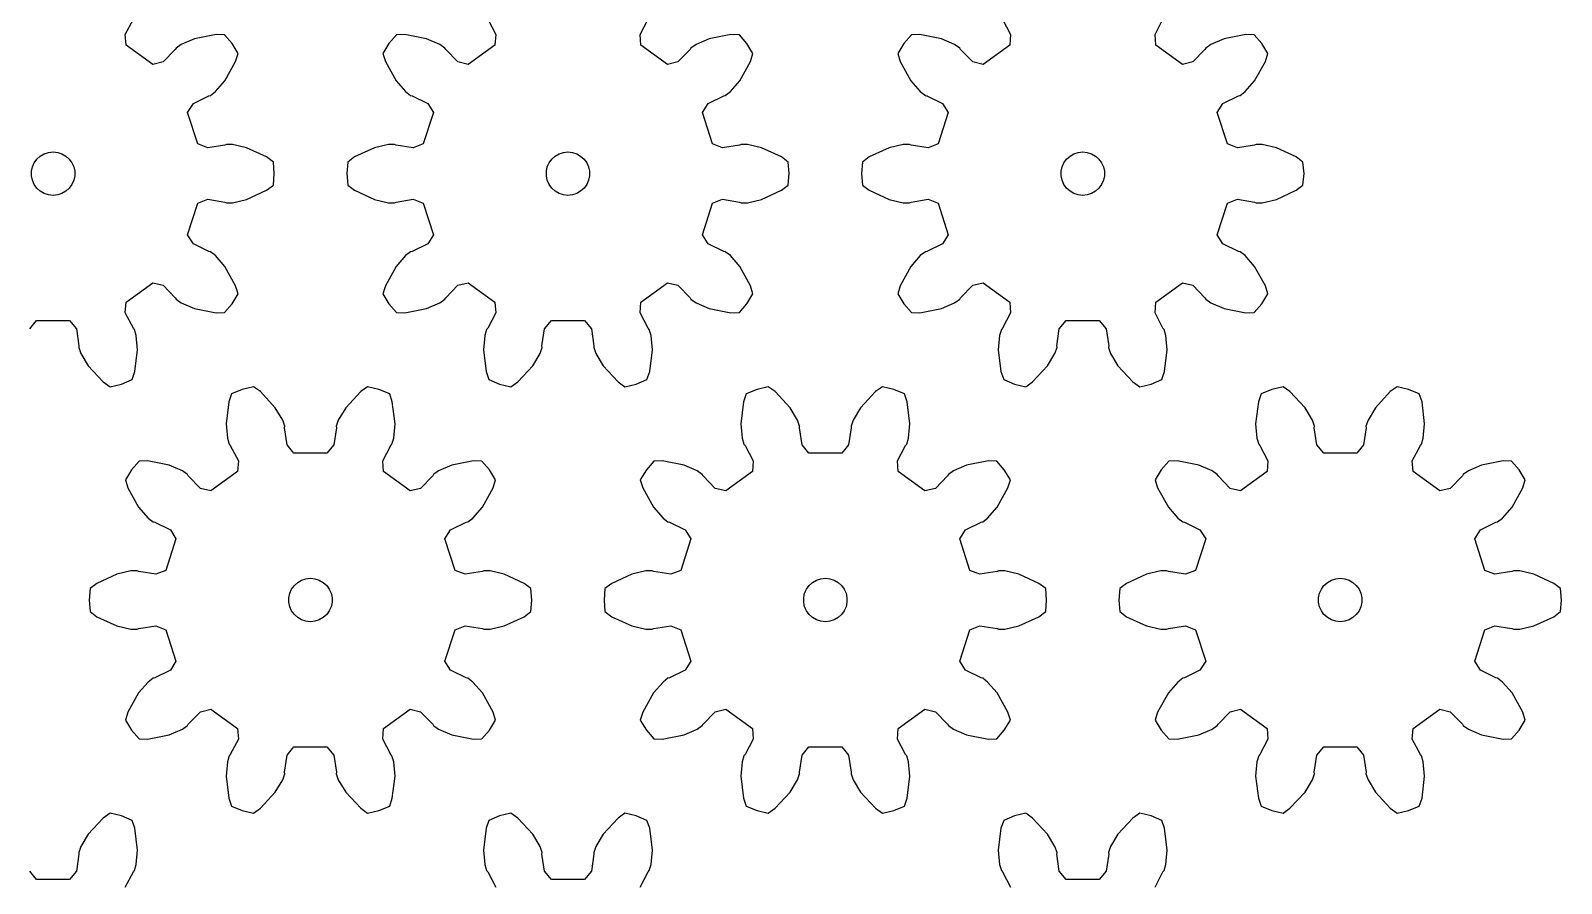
# Model space of a CAD drawing. Extents: x 0 to 208, y 0 to 235.
# Drawn here: x 102.6 to 208.3, y 54 to 112.9 of the extents above; entities that cross this region are included whole.
import ezdxf

# ---------------------------------------------------------------- set-up
doc = ezdxf.new("R2010")
doc.units = 0

msp = doc.modelspace()

# ---------------------------------------------------------------- linework, layer by layer
for p, q in [((109.16, 112.64), (109.72, 113.7)), ((134.19, 113.7), (134.74, 112.64)), ((144.72, 112.64), (145.27, 113.7)), ((169.75, 113.7), (170.3, 112.64)), ((180.28, 112.64), (180.83, 113.7)), ((109.21, 111.9), (109.16, 112.64)), ((113.94, 112.34), (113.02, 111.95)), ((115.43, 112.63), (113.94, 112.34)), ((116.01, 112.62), (115.43, 112.63)), ((116.53, 112.01), (116.01, 112.62)), ((127.89, 112.62), (127.37, 112.01)), ((128.47, 112.63), (127.89, 112.62)), ((129.97, 112.34), (128.47, 112.63)), ((130.88, 111.95), (129.97, 112.34)), ((134.74, 112.64), (134.69, 111.9)), ((144.77, 111.9), (144.72, 112.64)), ((149.49, 112.34), (148.58, 111.95)), ((150.99, 112.63), (149.49, 112.34)), ((151.57, 112.62), (150.99, 112.63)), ((152.09, 112.01), (151.57, 112.62)), ((163.45, 112.62), (162.93, 112.01)), ((164.03, 112.63), (163.45, 112.62)), ((165.53, 112.34), (164.03, 112.63)), ((166.44, 111.95), (165.53, 112.34)), ((170.3, 112.64), (170.25, 111.9)), ((180.33, 111.9), (180.28, 112.64)), ((185.05, 112.34), (184.14, 111.95)), ((186.55, 112.63), (185.05, 112.34)), ((187.13, 112.62), (186.55, 112.63)), ((187.65, 112.01), (187.13, 112.62)), ((111.05, 110.56), (109.21, 111.9)), ((112.61, 111.6), (111.77, 110.74)), ((112.67, 111.7), (112.61, 111.6)), ((113.02, 111.95), (112.67, 111.7)), ((116.95, 111.33), (116.53, 112.01)), ((116.78, 110.77), (116.95, 111.33)), ((127.37, 112.01), (126.95, 111.33)), ((126.95, 111.33), (127.12, 110.77)), ((131.23, 111.7), (130.88, 111.95)), ((131.29, 111.6), (131.23, 111.7)), ((132.13, 110.74), (131.29, 111.6)), ((134.69, 111.9), (132.85, 110.56)), ((146.61, 110.56), (144.77, 111.9)), ((148.17, 111.6), (147.33, 110.74)), ((148.23, 111.7), (148.17, 111.6)), ((148.58, 111.95), (148.23, 111.7)), ((152.51, 111.33), (152.09, 112.01)), ((152.34, 110.77), (152.51, 111.33)), ((162.93, 112.01), (162.51, 111.33)), ((162.51, 111.33), (162.68, 110.77)), ((166.79, 111.7), (166.44, 111.95)), ((166.85, 111.6), (166.79, 111.7)), ((167.69, 110.74), (166.85, 111.6)), ((170.25, 111.9), (168.41, 110.56)), ((182.17, 110.56), (180.33, 111.9)), ((183.73, 111.6), (182.89, 110.74)), ((183.79, 111.7), (183.73, 111.6)), ((184.14, 111.95), (183.79, 111.7)), ((188.07, 111.33), (187.65, 112.01)), ((187.9, 110.77), (188.07, 111.33)), ((111.77, 110.74), (111.05, 110.56)), ((116.04, 109.44), (116.78, 110.77)), ((127.12, 110.77), (127.86, 109.44)), ((132.85, 110.56), (132.13, 110.74)), ((147.33, 110.74), (146.61, 110.56)), ((151.6, 109.44), (152.34, 110.77)), ((162.68, 110.77), (163.42, 109.44)), ((168.41, 110.56), (167.69, 110.74)), ((182.89, 110.74), (182.17, 110.56)), ((187.16, 109.44), (187.9, 110.77)), ((115.39, 108.69), (116.04, 109.44)), ((127.86, 109.44), (128.52, 108.69)), ((150.95, 108.69), (151.6, 109.44)), ((163.42, 109.44), (164.07, 108.69)), ((186.5, 108.69), (187.16, 109.44)), ((113.46, 107.24), (113.86, 107.87)), ((113.86, 107.87), (114.93, 108.41)), ((114.93, 108.41), (115.04, 108.43)), ((115.04, 108.43), (115.39, 108.69)), ((128.52, 108.69), (128.86, 108.43)), ((128.86, 108.43), (128.97, 108.41)), ((128.97, 108.41), (130.05, 107.87)), ((130.05, 107.87), (130.44, 107.24)), ((149.02, 107.24), (149.41, 107.87)), ((149.41, 107.87), (150.49, 108.41)), ((150.49, 108.41), (150.6, 108.43)), ((150.6, 108.43), (150.95, 108.69)), ((164.07, 108.69), (164.42, 108.43)), ((164.42, 108.43), (164.53, 108.41)), ((164.53, 108.41), (165.61, 107.87)), ((165.61, 107.87), (166, 107.24)), ((184.58, 107.24), (184.97, 107.87)), ((184.97, 107.87), (186.05, 108.41)), ((186.05, 108.41), (186.16, 108.43)), ((186.16, 108.43), (186.5, 108.69)), ((114.16, 105.08), (113.46, 107.24)), ((130.44, 107.24), (129.74, 105.08)), ((149.72, 105.08), (149.02, 107.24)), ((166, 107.24), (165.3, 105.08)), ((185.28, 105.08), (184.58, 107.24)), ((114.85, 104.8), (114.16, 105.08)), ((116.04, 105), (114.85, 104.8)), ((116.14, 105.05), (116.04, 105)), ((116.57, 105.04), (116.14, 105.05)), ((117.54, 104.82), (116.57, 105.04)), ((118.92, 104.18), (117.54, 104.82)), ((126.36, 104.82), (124.98, 104.18)), ((127.33, 105.04), (126.36, 104.82)), ((127.76, 105.05), (127.33, 105.04)), ((127.87, 105), (127.76, 105.05)), ((129.05, 104.8), (127.87, 105)), ((129.74, 105.08), (129.05, 104.8)), ((150.41, 104.8), (149.72, 105.08)), ((151.59, 105), (150.41, 104.8)), ((151.7, 105.05), (151.59, 105)), ((152.13, 105.04), (151.7, 105.05)), ((153.1, 104.82), (152.13, 105.04)), ((154.48, 104.18), (153.1, 104.82)), ((161.92, 104.82), (160.54, 104.18)), ((162.89, 105.04), (161.92, 104.82)), ((163.32, 105.05), (162.89, 105.04)), ((163.43, 105), (163.32, 105.05)), ((164.61, 104.8), (163.43, 105)), ((165.3, 105.08), (164.61, 104.8)), ((185.97, 104.8), (185.28, 105.08)), ((187.15, 105), (185.97, 104.8)), ((187.26, 105.05), (187.15, 105)), ((187.69, 105.04), (187.26, 105.05)), ((188.66, 104.82), (187.69, 105.04)), ((190.04, 104.18), (188.66, 104.82)), ((102.75, 103.49), (102.87, 103.78)), ((102.87, 103.78), (103.06, 104.03)), ((103.06, 104.03), (103.29, 104.24)), ((103.29, 104.24), (103.56, 104.4)), ((103.56, 104.4), (103.86, 104.5)), ((103.86, 104.5), (104.17, 104.53)), ((104.17, 104.53), (104.49, 104.5)), ((104.49, 104.5), (104.78, 104.4)), ((104.78, 104.4), (105.05, 104.24)), ((105.05, 104.24), (105.29, 104.03)), ((105.29, 104.03), (105.47, 103.78)), ((105.47, 103.78), (105.6, 103.49)), ((119.39, 103.83), (118.92, 104.18)), ((119.45, 103.03), (119.39, 103.83)), ((124.52, 103.83), (124.45, 103.03)), ((124.98, 104.18), (124.52, 103.83)), ((138.3, 103.49), (138.43, 103.78)), ((138.43, 103.78), (138.62, 104.03)), ((138.62, 104.03), (138.85, 104.24)), ((138.85, 104.24), (139.12, 104.4)), ((139.12, 104.4), (139.42, 104.5)), ((139.42, 104.5), (139.73, 104.53)), ((139.73, 104.53), (140.04, 104.5)), ((140.04, 104.5), (140.34, 104.4)), ((140.34, 104.4), (140.61, 104.24)), ((140.61, 104.24), (140.85, 104.03)), ((140.85, 104.03), (141.03, 103.78)), ((141.03, 103.78), (141.16, 103.49)), ((154.95, 103.83), (154.48, 104.18)), ((155.01, 103.03), (154.95, 103.83)), ((160.07, 103.83), (160.01, 103.03)), ((160.54, 104.18), (160.07, 103.83)), ((173.86, 103.49), (173.99, 103.78)), ((173.99, 103.78), (174.17, 104.03)), ((174.17, 104.03), (174.41, 104.24)), ((174.41, 104.24), (174.68, 104.4)), ((174.68, 104.4), (174.98, 104.5)), ((174.98, 104.5), (175.29, 104.53)), ((175.29, 104.53), (175.6, 104.5)), ((175.6, 104.5), (175.9, 104.4)), ((175.9, 104.4), (176.17, 104.24)), ((176.17, 104.24), (176.4, 104.03)), ((176.4, 104.03), (176.59, 103.78)), ((176.59, 103.78), (176.72, 103.49)), ((190.5, 103.83), (190.04, 104.18)), ((190.57, 103.03), (190.5, 103.83)), ((102.68, 103.19), (102.75, 103.49)), ((102.68, 102.87), (102.68, 103.19)), ((102.75, 102.57), (102.68, 102.87)), ((102.87, 102.28), (102.75, 102.57)), ((105.6, 102.57), (105.47, 102.28)), ((105.6, 103.49), (105.67, 103.19)), ((105.67, 102.87), (105.6, 102.57)), ((105.67, 103.19), (105.67, 102.87)), ((119.39, 102.23), (119.45, 103.03)), ((124.45, 103.03), (124.52, 102.23)), ((138.24, 103.19), (138.3, 103.49)), ((138.24, 102.87), (138.24, 103.19)), ((138.3, 102.57), (138.24, 102.87)), ((138.43, 102.28), (138.3, 102.57)), ((141.16, 102.57), (141.03, 102.28)), ((141.16, 103.49), (141.22, 103.19)), ((141.22, 102.87), (141.16, 102.57)), ((141.22, 103.19), (141.22, 102.87)), ((154.95, 102.23), (155.01, 103.03)), ((160.01, 103.03), (160.07, 102.23)), ((173.8, 103.19), (173.86, 103.49)), ((173.8, 102.87), (173.8, 103.19)), ((173.86, 102.57), (173.8, 102.87)), ((173.99, 102.28), (173.86, 102.57)), ((176.72, 102.57), (176.59, 102.28)), ((176.72, 103.49), (176.78, 103.19)), ((176.78, 102.87), (176.72, 102.57)), ((176.78, 103.19), (176.78, 102.87)), ((190.5, 102.23), (190.57, 103.03)), ((103.06, 102.03), (102.87, 102.28)), ((103.29, 101.82), (103.06, 102.03)), ((103.56, 101.66), (103.29, 101.82)), ((103.86, 101.56), (103.56, 101.66)), ((104.17, 101.53), (103.86, 101.56)), ((104.49, 101.56), (104.17, 101.53)), ((104.78, 101.66), (104.49, 101.56)), ((105.05, 101.82), (104.78, 101.66)), ((105.29, 102.03), (105.05, 101.82)), ((105.47, 102.28), (105.29, 102.03)), ((117.54, 101.24), (118.92, 101.88)), ((118.92, 101.88), (119.39, 102.23)), ((124.52, 102.23), (124.98, 101.88)), ((124.98, 101.88), (126.36, 101.24)), ((138.62, 102.03), (138.43, 102.28)), ((138.85, 101.82), (138.62, 102.03)), ((139.12, 101.66), (138.85, 101.82)), ((139.42, 101.56), (139.12, 101.66)), ((139.73, 101.53), (139.42, 101.56)), ((140.04, 101.56), (139.73, 101.53)), ((140.34, 101.66), (140.04, 101.56)), ((140.61, 101.82), (140.34, 101.66)), ((140.85, 102.03), (140.61, 101.82)), ((141.03, 102.28), (140.85, 102.03)), ((153.1, 101.24), (154.48, 101.88)), ((154.48, 101.88), (154.95, 102.23)), ((160.07, 102.23), (160.54, 101.88)), ((160.54, 101.88), (161.92, 101.24)), ((174.17, 102.03), (173.99, 102.28)), ((174.41, 101.82), (174.17, 102.03)), ((174.68, 101.66), (174.41, 101.82)), ((174.98, 101.56), (174.68, 101.66)), ((175.29, 101.53), (174.98, 101.56)), ((175.6, 101.56), (175.29, 101.53)), ((175.9, 101.66), (175.6, 101.56)), ((176.17, 101.82), (175.9, 101.66)), ((176.4, 102.03), (176.17, 101.82)), ((176.59, 102.28), (176.4, 102.03)), ((188.66, 101.24), (190.04, 101.88)), ((190.04, 101.88), (190.5, 102.23)), ((113.46, 98.81), (114.16, 100.98)), ((114.16, 100.98), (114.85, 101.26)), ((114.85, 101.26), (116.04, 101.06)), ((116.04, 101.06), (116.14, 101.01)), ((116.14, 101.01), (116.57, 101.02)), ((116.57, 101.02), (117.54, 101.24)), ((126.36, 101.24), (127.33, 101.02)), ((127.33, 101.02), (127.76, 101.01)), ((127.76, 101.01), (127.87, 101.06)), ((127.87, 101.06), (129.05, 101.26)), ((129.05, 101.26), (129.74, 100.98)), ((129.74, 100.98), (130.44, 98.81)), ((149.02, 98.81), (149.72, 100.98)), ((149.72, 100.98), (150.41, 101.26)), ((150.41, 101.26), (151.59, 101.06)), ((151.59, 101.06), (151.7, 101.01)), ((151.7, 101.01), (152.13, 101.02)), ((152.13, 101.02), (153.1, 101.24)), ((161.92, 101.24), (162.89, 101.02)), ((162.89, 101.02), (163.32, 101.01)), ((163.32, 101.01), (163.43, 101.06)), ((163.43, 101.06), (164.61, 101.26)), ((164.61, 101.26), (165.3, 100.98)), ((165.3, 100.98), (166, 98.81)), ((184.58, 98.81), (185.28, 100.98)), ((185.28, 100.98), (185.97, 101.26)), ((185.97, 101.26), (187.15, 101.06)), ((187.15, 101.06), (187.26, 101.01)), ((187.26, 101.01), (187.69, 101.02)), ((187.69, 101.02), (188.66, 101.24)), ((113.86, 98.19), (113.46, 98.81)), ((130.44, 98.81), (130.05, 98.19)), ((149.41, 98.19), (149.02, 98.81)), ((166, 98.81), (165.61, 98.19)), ((184.97, 98.19), (184.58, 98.81)), ((114.93, 97.65), (113.86, 98.19)), ((115.04, 97.63), (114.93, 97.65)), ((115.39, 97.37), (115.04, 97.63)), ((116.04, 96.62), (115.39, 97.37)), ((128.52, 97.37), (127.86, 96.62)), ((128.86, 97.63), (128.52, 97.37)), ((128.97, 97.65), (128.86, 97.63)), ((130.05, 98.19), (128.97, 97.65)), ((150.49, 97.65), (149.41, 98.19)), ((150.6, 97.63), (150.49, 97.65)), ((150.95, 97.37), (150.6, 97.63)), ((151.6, 96.62), (150.95, 97.37)), ((164.07, 97.37), (163.42, 96.62)), ((164.42, 97.63), (164.07, 97.37)), ((164.53, 97.65), (164.42, 97.63)), ((165.61, 98.19), (164.53, 97.65)), ((186.05, 97.65), (184.97, 98.19)), ((186.16, 97.63), (186.05, 97.65)), ((186.5, 97.37), (186.16, 97.63)), ((187.16, 96.62), (186.5, 97.37)), ((116.78, 95.29), (116.04, 96.62)), ((127.86, 96.62), (127.12, 95.29)), ((152.34, 95.29), (151.6, 96.62)), ((163.42, 96.62), (162.68, 95.29)), ((187.9, 95.29), (187.16, 96.62)), ((109.21, 94.16), (111.05, 95.5)), ((111.05, 95.5), (111.77, 95.32)), ((111.77, 95.32), (112.61, 94.46)), ((116.95, 94.73), (116.78, 95.29)), ((127.12, 95.29), (126.95, 94.73)), ((131.29, 94.46), (132.13, 95.32)), ((132.13, 95.32), (132.85, 95.5)), ((132.85, 95.5), (134.69, 94.16)), ((144.77, 94.16), (146.61, 95.5)), ((146.61, 95.5), (147.33, 95.32)), ((147.33, 95.32), (148.17, 94.46)), ((152.51, 94.73), (152.34, 95.29)), ((162.68, 95.29), (162.51, 94.73)), ((166.85, 94.46), (167.69, 95.32)), ((167.69, 95.32), (168.41, 95.5)), ((168.41, 95.5), (170.25, 94.16)), ((180.33, 94.16), (182.17, 95.5)), ((182.17, 95.5), (182.89, 95.32)), ((182.89, 95.32), (183.73, 94.46)), ((188.07, 94.73), (187.9, 95.29)), ((109.16, 93.42), (109.21, 94.16)), ((112.61, 94.46), (112.67, 94.36)), ((112.67, 94.36), (113.02, 94.11)), ((113.02, 94.11), (113.94, 93.72)), ((116.53, 94.05), (116.95, 94.73)), ((126.95, 94.73), (127.37, 94.05)), ((129.97, 93.72), (130.88, 94.11)), ((130.88, 94.11), (131.23, 94.36)), ((131.23, 94.36), (131.29, 94.46)), ((134.69, 94.16), (134.74, 93.42)), ((144.72, 93.42), (144.77, 94.16)), ((148.17, 94.46), (148.23, 94.36)), ((148.23, 94.36), (148.58, 94.11)), ((148.58, 94.11), (149.49, 93.72)), ((152.09, 94.05), (152.51, 94.73)), ((162.51, 94.73), (162.93, 94.05)), ((165.53, 93.72), (166.44, 94.11)), ((166.44, 94.11), (166.79, 94.36)), ((166.79, 94.36), (166.85, 94.46)), ((170.25, 94.16), (170.3, 93.42)), ((180.28, 93.42), (180.33, 94.16)), ((183.73, 94.46), (183.79, 94.36)), ((183.79, 94.36), (184.14, 94.11)), ((184.14, 94.11), (185.05, 93.72)), ((187.65, 94.05), (188.07, 94.73)), ((109.72, 92.36), (109.16, 93.42)), ((113.94, 93.72), (115.43, 93.43)), ((115.43, 93.43), (116.01, 93.44)), ((116.01, 93.44), (116.53, 94.05)), ((127.37, 94.05), (127.89, 93.44)), ((127.89, 93.44), (128.47, 93.43)), ((128.47, 93.43), (129.97, 93.72)), ((134.74, 93.42), (134.19, 92.36)), ((145.27, 92.36), (144.72, 93.42)), ((149.49, 93.72), (150.99, 93.43)), ((150.99, 93.43), (151.57, 93.44)), ((151.57, 93.44), (152.09, 94.05)), ((162.93, 94.05), (163.45, 93.44)), ((163.45, 93.44), (164.03, 93.43)), ((164.03, 93.43), (165.53, 93.72)), ((170.3, 93.42), (169.75, 92.36)), ((180.83, 92.36), (180.28, 93.42)), ((185.05, 93.72), (186.55, 93.43)), ((186.55, 93.43), (187.13, 93.44)), ((187.13, 93.44), (187.65, 94.05)), ((102.56, 92.32), (103.03, 92.89)), ((103.03, 92.89), (105.31, 92.89)), ((105.31, 92.89), (105.79, 92.32)), ((105.79, 92.32), (105.96, 91.14)), ((109.79, 92.27), (109.72, 92.36)), ((109.92, 91.86), (109.79, 92.27)), ((134.11, 92.27), (133.99, 91.86)), ((134.19, 92.36), (134.11, 92.27)), ((137.94, 91.14), (138.12, 92.32)), ((138.12, 92.32), (138.59, 92.89)), ((138.59, 92.89), (140.87, 92.89)), ((140.87, 92.89), (141.35, 92.32)), ((141.35, 92.32), (141.52, 91.14)), ((145.35, 92.27), (145.27, 92.36)), ((145.48, 91.86), (145.35, 92.27)), ((169.67, 92.27), (169.54, 91.86)), ((169.75, 92.36), (169.67, 92.27)), ((173.5, 91.14), (173.67, 92.32)), ((173.67, 92.32), (174.15, 92.89)), ((174.15, 92.89), (176.43, 92.89)), ((176.43, 92.89), (176.9, 92.32)), ((176.9, 92.32), (177.08, 91.14)), ((180.91, 92.27), (180.83, 92.36)), ((181.03, 91.86), (180.91, 92.27)), ((105.96, 91.14), (105.95, 91.02)), ((105.95, 91.02), (106.09, 90.62)), ((110.01, 90.87), (109.92, 91.86)), ((133.99, 91.86), (133.9, 90.87)), ((137.81, 90.62), (137.95, 91.02)), ((137.95, 91.02), (137.94, 91.14)), ((141.52, 91.14), (141.51, 91.02)), ((141.51, 91.02), (141.65, 90.62)), ((145.57, 90.87), (145.48, 91.86)), ((169.54, 91.86), (169.45, 90.87)), ((173.37, 90.62), (173.51, 91.02)), ((173.51, 91.02), (173.5, 91.14)), ((177.08, 91.14), (177.07, 91.02)), ((177.07, 91.02), (177.21, 90.62)), ((181.12, 90.87), (181.03, 91.86)), ((106.09, 90.62), (106.6, 89.76)), ((109.82, 89.36), (110.01, 90.87)), ((133.9, 90.87), (134.08, 89.36)), ((137.3, 89.76), (137.81, 90.62)), ((141.65, 90.62), (142.16, 89.76)), ((145.38, 89.36), (145.57, 90.87)), ((169.45, 90.87), (169.64, 89.36)), ((172.86, 89.76), (173.37, 90.62)), ((177.21, 90.62), (177.72, 89.76)), ((180.94, 89.36), (181.12, 90.87)), ((106.6, 89.76), (107.64, 88.65)), ((109.64, 88.81), (109.82, 89.36)), ((134.08, 89.36), (134.27, 88.81)), ((136.27, 88.65), (137.3, 89.76)), ((142.16, 89.76), (143.2, 88.65)), ((145.19, 88.81), (145.38, 89.36)), ((169.64, 89.36), (169.83, 88.81)), ((171.82, 88.65), (172.86, 89.76)), ((177.72, 89.76), (178.75, 88.65)), ((180.75, 88.81), (180.94, 89.36)), ((107.64, 88.65), (108.11, 88.31)), ((108.11, 88.31), (108.89, 88.5)), ((108.89, 88.5), (109.64, 88.81)), ((116.49, 87.82), (116.3, 87.27)), ((117.23, 88.12), (116.49, 87.82)), ((118.01, 88.31), (117.23, 88.12)), ((118.49, 87.98), (118.01, 88.31)), ((119.52, 86.86), (118.49, 87.98)), ((125.42, 87.98), (124.38, 86.86)), ((125.89, 88.31), (125.42, 87.98)), ((126.67, 88.12), (125.89, 88.31)), ((127.42, 87.82), (126.67, 88.12)), ((127.6, 87.27), (127.42, 87.82)), ((134.27, 88.81), (135.01, 88.5)), ((135.01, 88.5), (135.79, 88.31)), ((135.79, 88.31), (136.27, 88.65)), ((143.2, 88.65), (143.67, 88.31)), ((143.67, 88.31), (144.45, 88.5)), ((144.45, 88.5), (145.19, 88.81)), ((152.05, 87.82), (151.86, 87.27)), ((152.79, 88.12), (152.05, 87.82)), ((153.57, 88.31), (152.79, 88.12)), ((154.05, 87.98), (153.57, 88.31)), ((155.08, 86.86), (154.05, 87.98)), ((160.97, 87.98), (159.94, 86.86)), ((161.45, 88.31), (160.97, 87.98)), ((162.23, 88.12), (161.45, 88.31)), ((162.97, 87.82), (162.23, 88.12)), ((163.16, 87.27), (162.97, 87.82)), ((169.83, 88.81), (170.57, 88.5)), ((170.57, 88.5), (171.35, 88.31)), ((171.35, 88.31), (171.82, 88.65)), ((178.75, 88.65), (179.23, 88.31)), ((179.23, 88.31), (180.01, 88.5)), ((180.01, 88.5), (180.75, 88.81)), ((187.6, 87.82), (187.42, 87.27)), ((188.35, 88.12), (187.6, 87.82)), ((189.13, 88.31), (188.35, 88.12)), ((189.6, 87.98), (189.13, 88.31)), ((190.64, 86.86), (189.6, 87.98)), ((196.53, 87.98), (195.5, 86.86)), ((197.01, 88.31), (196.53, 87.98)), ((197.79, 88.12), (197.01, 88.31)), ((198.53, 87.82), (197.79, 88.12)), ((198.72, 87.27), (198.53, 87.82)), ((116.3, 87.27), (116.12, 85.75)), ((120.03, 86.01), (119.52, 86.86)), ((124.38, 86.86), (123.87, 86.01)), ((127.79, 85.75), (127.6, 87.27)), ((151.86, 87.27), (151.68, 85.75)), ((155.59, 86.01), (155.08, 86.86)), ((159.94, 86.86), (159.43, 86.01)), ((163.34, 85.75), (163.16, 87.27)), ((187.42, 87.27), (187.23, 85.75)), ((191.15, 86.01), (190.64, 86.86)), ((195.5, 86.86), (194.99, 86.01)), ((198.9, 85.75), (198.72, 87.27)), ((116.12, 85.75), (116.21, 84.76)), ((120.17, 85.6), (120.03, 86.01)), ((123.87, 86.01), (123.73, 85.6)), ((127.7, 84.76), (127.79, 85.75)), ((151.68, 85.75), (151.76, 84.76)), ((155.73, 85.6), (155.59, 86.01)), ((159.43, 86.01), (159.29, 85.6)), ((163.26, 84.76), (163.34, 85.75)), ((187.23, 85.75), (187.32, 84.76)), ((191.29, 85.6), (191.15, 86.01)), ((194.99, 86.01), (194.85, 85.6)), ((198.81, 84.76), (198.9, 85.75)), ((116.21, 84.76), (116.33, 84.35)), ((120.16, 85.48), (120.17, 85.6)), ((120.34, 84.3), (120.16, 85.48)), ((123.74, 85.48), (123.57, 84.3)), ((123.73, 85.6), (123.74, 85.48)), ((127.57, 84.35), (127.7, 84.76)), ((151.76, 84.76), (151.89, 84.35)), ((155.72, 85.48), (155.73, 85.6)), ((155.9, 84.3), (155.72, 85.48)), ((159.3, 85.48), (159.12, 84.3)), ((159.29, 85.6), (159.3, 85.48)), ((163.13, 84.35), (163.26, 84.76)), ((187.32, 84.76), (187.45, 84.35)), ((191.28, 85.48), (191.29, 85.6)), ((191.45, 84.3), (191.28, 85.48)), ((194.86, 85.48), (194.68, 84.3)), ((194.85, 85.6), (194.86, 85.48)), ((198.69, 84.35), (198.81, 84.76)), ((116.33, 84.35), (116.41, 84.27)), ((116.41, 84.27), (116.97, 83.2)), ((120.81, 83.73), (120.34, 84.3)), ((123.09, 83.73), (120.81, 83.73)), ((123.57, 84.3), (123.09, 83.73)), ((126.94, 83.2), (127.49, 84.27)), ((127.49, 84.27), (127.57, 84.35)), ((151.89, 84.35), (151.97, 84.27)), ((151.97, 84.27), (152.52, 83.2)), ((156.37, 83.73), (155.9, 84.3)), ((158.65, 83.73), (156.37, 83.73)), ((159.12, 84.3), (158.65, 83.73)), ((162.5, 83.2), (163.05, 84.27)), ((163.05, 84.27), (163.13, 84.35)), ((187.45, 84.35), (187.53, 84.27)), ((187.53, 84.27), (188.08, 83.2)), ((191.93, 83.73), (191.45, 84.3)), ((194.21, 83.73), (191.93, 83.73)), ((194.68, 84.3), (194.21, 83.73)), ((198.05, 83.2), (198.61, 84.27)), ((198.61, 84.27), (198.69, 84.35)), ((109.59, 82.57), (109.17, 81.89)), ((110.11, 83.18), (109.59, 82.57)), ((110.69, 83.19), (110.11, 83.18)), ((112.19, 82.9), (110.69, 83.19)), ((113.1, 82.51), (112.19, 82.9)), ((113.45, 82.26), (113.1, 82.51)), ((116.97, 83.2), (116.92, 82.46)), ((126.99, 82.46), (126.94, 83.2)), ((130.8, 82.51), (130.45, 82.26)), ((131.71, 82.9), (130.8, 82.51)), ((133.21, 83.19), (131.71, 82.9)), ((133.79, 83.18), (133.21, 83.19)), ((134.31, 82.57), (133.79, 83.18)), ((134.73, 81.89), (134.31, 82.57)), ((145.15, 82.57), (144.73, 81.89)), ((145.67, 83.18), (145.15, 82.57)), ((146.25, 83.19), (145.67, 83.18)), ((147.75, 82.9), (146.25, 83.19)), ((148.66, 82.51), (147.75, 82.9)), ((149.01, 82.26), (148.66, 82.51)), ((152.52, 83.2), (152.47, 82.46)), ((162.55, 82.46), (162.5, 83.2)), ((166.36, 82.51), (166.01, 82.26)), ((167.27, 82.9), (166.36, 82.51)), ((168.77, 83.19), (167.27, 82.9)), ((169.35, 83.18), (168.77, 83.19)), ((169.87, 82.57), (169.35, 83.18)), ((170.29, 81.89), (169.87, 82.57)), ((180.71, 82.57), (180.29, 81.89)), ((181.23, 83.18), (180.71, 82.57)), ((181.81, 83.19), (181.23, 83.18)), ((183.31, 82.9), (181.81, 83.19)), ((184.22, 82.51), (183.31, 82.9)), ((184.57, 82.26), (184.22, 82.51)), ((188.08, 83.2), (188.03, 82.46)), ((198.1, 82.46), (198.05, 83.2)), ((201.92, 82.51), (201.57, 82.26)), ((202.83, 82.9), (201.92, 82.51)), ((204.33, 83.19), (202.83, 82.9)), ((204.91, 83.18), (204.33, 83.19)), ((205.43, 82.57), (204.91, 83.18)), ((205.85, 81.89), (205.43, 82.57)), ((109.17, 81.89), (109.34, 81.33)), ((113.51, 82.16), (113.45, 82.26)), ((114.35, 81.3), (113.51, 82.16)), ((116.92, 82.46), (115.07, 81.12)), ((128.83, 81.12), (126.99, 82.46)), ((130.39, 82.16), (129.55, 81.3)), ((130.45, 82.26), (130.39, 82.16)), ((134.56, 81.33), (134.73, 81.89)), ((144.73, 81.89), (144.9, 81.33)), ((149.07, 82.16), (149.01, 82.26)), ((149.91, 81.3), (149.07, 82.16)), ((152.47, 82.46), (150.63, 81.12)), ((164.39, 81.12), (162.55, 82.46)), ((165.95, 82.16), (165.11, 81.3)), ((166.01, 82.26), (165.95, 82.16)), ((170.12, 81.33), (170.29, 81.89)), ((180.29, 81.89), (180.46, 81.33)), ((184.63, 82.16), (184.57, 82.26)), ((185.47, 81.3), (184.63, 82.16)), ((188.03, 82.46), (186.19, 81.12)), ((199.95, 81.12), (198.1, 82.46)), ((201.51, 82.16), (200.67, 81.3)), ((201.57, 82.26), (201.51, 82.16)), ((205.68, 81.33), (205.85, 81.89)), ((109.34, 81.33), (110.08, 80)), ((115.07, 81.12), (114.35, 81.3)), ((129.55, 81.3), (128.83, 81.12)), ((133.82, 80), (134.56, 81.33)), ((144.9, 81.33), (145.64, 80)), ((150.63, 81.12), (149.91, 81.3)), ((165.11, 81.3), (164.39, 81.12)), ((169.38, 80), (170.12, 81.33)), ((180.46, 81.33), (181.2, 80)), ((186.19, 81.12), (185.47, 81.3)), ((200.67, 81.3), (199.95, 81.12)), ((204.94, 80), (205.68, 81.33)), ((110.08, 80), (110.74, 79.25)), ((133.17, 79.25), (133.82, 80)), ((145.64, 80), (146.3, 79.25)), ((168.72, 79.25), (169.38, 80)), ((181.2, 80), (181.85, 79.25)), ((204.28, 79.25), (204.94, 80)), ((110.74, 79.25), (111.08, 79)), ((111.08, 79), (111.2, 78.97)), ((111.2, 78.97), (112.27, 78.44)), ((112.27, 78.44), (112.66, 77.81)), ((131.24, 77.81), (131.63, 78.44)), ((131.63, 78.44), (132.71, 78.97)), ((132.71, 78.97), (132.82, 79)), ((132.82, 79), (133.17, 79.25)), ((146.3, 79.25), (146.64, 79)), ((146.64, 79), (146.75, 78.97)), ((146.75, 78.97), (147.83, 78.44)), ((147.83, 78.44), (148.22, 77.81)), ((166.8, 77.81), (167.19, 78.44)), ((167.19, 78.44), (168.27, 78.97)), ((168.27, 78.97), (168.38, 79)), ((168.38, 79), (168.72, 79.25)), ((181.85, 79.25), (182.2, 79)), ((182.2, 79), (182.31, 78.97)), ((182.31, 78.97), (183.38, 78.44)), ((183.38, 78.44), (183.78, 77.81)), ((202.36, 77.81), (202.75, 78.44)), ((202.75, 78.44), (203.82, 78.97)), ((203.82, 78.97), (203.94, 79)), ((203.94, 79), (204.28, 79.25)), ((112.66, 77.81), (111.96, 75.64)), ((131.94, 75.64), (131.24, 77.81)), ((148.22, 77.81), (147.52, 75.64)), ((167.5, 75.64), (166.8, 77.81)), ((183.78, 77.81), (183.08, 75.64)), ((203.06, 75.64), (202.36, 77.81)), ((108.58, 75.38), (107.2, 74.74)), ((109.55, 75.6), (108.58, 75.38)), ((109.98, 75.61), (109.55, 75.6)), ((110.09, 75.57), (109.98, 75.61)), ((111.27, 75.37), (110.09, 75.57)), ((111.96, 75.64), (111.27, 75.37)), ((121.64, 75.06), (121.95, 75.09)), ((121.95, 75.09), (122.26, 75.06)), ((132.63, 75.37), (131.94, 75.64)), ((133.82, 75.57), (132.63, 75.37)), ((133.92, 75.61), (133.82, 75.57)), ((134.35, 75.6), (133.92, 75.61)), ((135.32, 75.38), (134.35, 75.6)), ((136.7, 74.74), (135.32, 75.38)), ((144.14, 75.38), (142.76, 74.74)), ((145.11, 75.6), (144.14, 75.38)), ((145.54, 75.61), (145.11, 75.6)), ((145.65, 75.57), (145.54, 75.61)), ((146.83, 75.37), (145.65, 75.57)), ((147.52, 75.64), (146.83, 75.37)), ((157.2, 75.06), (157.51, 75.09)), ((157.51, 75.09), (157.82, 75.06)), ((168.19, 75.37), (167.5, 75.64)), ((169.37, 75.57), (168.19, 75.37)), ((169.48, 75.61), (169.37, 75.57)), ((169.91, 75.6), (169.48, 75.61)), ((170.88, 75.38), (169.91, 75.6)), ((172.26, 74.74), (170.88, 75.38)), ((179.7, 75.38), (178.32, 74.74)), ((180.67, 75.6), (179.7, 75.38)), ((181.1, 75.61), (180.67, 75.6)), ((181.2, 75.57), (181.1, 75.61)), ((182.39, 75.37), (181.2, 75.57)), ((183.08, 75.64), (182.39, 75.37)), ((192.76, 75.06), (193.07, 75.09)), ((193.07, 75.09), (193.38, 75.06)), ((203.75, 75.37), (203.06, 75.64)), ((204.93, 75.57), (203.75, 75.37)), ((205.04, 75.61), (204.93, 75.57)), ((205.47, 75.6), (205.04, 75.61)), ((206.44, 75.38), (205.47, 75.6)), ((207.82, 74.74), (206.44, 75.38)), ((106.74, 74.39), (106.67, 73.59)), ((107.2, 74.74), (106.74, 74.39)), ((120.46, 73.75), (120.53, 74.06)), ((120.53, 74.06), (120.65, 74.34)), ((120.65, 74.34), (120.84, 74.6)), ((120.84, 74.6), (121.07, 74.81)), ((121.07, 74.81), (121.34, 74.96)), ((121.34, 74.96), (121.64, 75.06)), ((122.26, 75.06), (122.56, 74.96)), ((122.56, 74.96), (122.83, 74.81)), ((122.83, 74.81), (123.07, 74.6)), ((123.07, 74.6), (123.25, 74.34)), ((123.25, 74.34), (123.38, 74.06)), ((123.38, 74.06), (123.44, 73.75)), ((137.17, 74.39), (136.7, 74.74)), ((137.23, 73.59), (137.17, 74.39)), ((142.29, 74.39), (142.23, 73.59)), ((142.76, 74.74), (142.29, 74.39)), ((156.02, 73.75), (156.08, 74.06)), ((156.08, 74.06), (156.21, 74.34)), ((156.21, 74.34), (156.4, 74.6)), ((156.4, 74.6), (156.63, 74.81)), ((156.63, 74.81), (156.9, 74.96)), ((156.9, 74.96), (157.2, 75.06)), ((157.82, 75.06), (158.12, 74.96)), ((158.12, 74.96), (158.39, 74.81)), ((158.39, 74.81), (158.62, 74.6)), ((158.62, 74.6), (158.81, 74.34)), ((158.81, 74.34), (158.94, 74.06)), ((158.94, 74.06), (159, 73.75)), ((172.73, 74.39), (172.26, 74.74)), ((172.79, 73.59), (172.73, 74.39)), ((177.85, 74.39), (177.79, 73.59)), ((178.32, 74.74), (177.85, 74.39)), ((191.58, 73.75), (191.64, 74.06)), ((191.64, 74.06), (191.77, 74.34)), ((191.77, 74.34), (191.95, 74.6)), ((191.95, 74.6), (192.19, 74.81)), ((192.19, 74.81), (192.46, 74.96)), ((192.46, 74.96), (192.76, 75.06)), ((193.38, 75.06), (193.68, 74.96)), ((193.68, 74.96), (193.95, 74.81)), ((193.95, 74.81), (194.18, 74.6)), ((194.18, 74.6), (194.37, 74.34)), ((194.37, 74.34), (194.49, 74.06)), ((194.49, 74.06), (194.56, 73.75)), ((208.28, 74.39), (207.82, 74.74)), ((208.35, 73.59), (208.28, 74.39)), ((106.67, 73.59), (106.74, 72.79)), ((120.46, 73.44), (120.46, 73.75)), ((120.53, 73.13), (120.46, 73.44)), ((120.65, 72.84), (120.53, 73.13)), ((123.38, 73.13), (123.25, 72.84)), ((123.44, 73.44), (123.38, 73.13)), ((123.44, 73.75), (123.44, 73.44)), ((137.17, 72.79), (137.23, 73.59)), ((142.23, 73.59), (142.29, 72.79)), ((156.02, 73.44), (156.02, 73.75)), ((156.08, 73.13), (156.02, 73.44)), ((156.21, 72.84), (156.08, 73.13)), ((158.94, 73.13), (158.81, 72.84)), ((159, 73.44), (158.94, 73.13)), ((159, 73.75), (159, 73.44)), ((172.73, 72.79), (172.79, 73.59)), ((177.79, 73.59), (177.85, 72.79)), ((191.58, 73.44), (191.58, 73.75)), ((191.64, 73.13), (191.58, 73.44)), ((191.77, 72.84), (191.64, 73.13)), ((194.49, 73.13), (194.37, 72.84)), ((194.56, 73.44), (194.49, 73.13)), ((194.56, 73.75), (194.56, 73.44)), ((208.28, 72.79), (208.35, 73.59)), ((106.74, 72.79), (107.2, 72.44)), ((107.2, 72.44), (108.58, 71.8)), ((120.84, 72.59), (120.65, 72.84)), ((121.07, 72.38), (120.84, 72.59)), ((121.34, 72.22), (121.07, 72.38)), ((121.64, 72.13), (121.34, 72.22)), ((121.95, 72.09), (121.64, 72.13)), ((122.26, 72.13), (121.95, 72.09)), ((122.56, 72.22), (122.26, 72.13)), ((122.83, 72.38), (122.56, 72.22)), ((123.07, 72.59), (122.83, 72.38)), ((123.25, 72.84), (123.07, 72.59)), ((135.32, 71.8), (136.7, 72.44)), ((136.7, 72.44), (137.17, 72.79)), ((142.29, 72.79), (142.76, 72.44)), ((142.76, 72.44), (144.14, 71.8)), ((156.4, 72.59), (156.21, 72.84)), ((156.63, 72.38), (156.4, 72.59)), ((156.9, 72.22), (156.63, 72.38)), ((157.2, 72.13), (156.9, 72.22)), ((157.51, 72.09), (157.2, 72.13)), ((157.82, 72.13), (157.51, 72.09)), ((158.12, 72.22), (157.82, 72.13)), ((158.39, 72.38), (158.12, 72.22)), ((158.62, 72.59), (158.39, 72.38)), ((158.81, 72.84), (158.62, 72.59)), ((170.88, 71.8), (172.26, 72.44)), ((172.26, 72.44), (172.73, 72.79)), ((177.85, 72.79), (178.32, 72.44)), ((178.32, 72.44), (179.7, 71.8)), ((191.95, 72.59), (191.77, 72.84)), ((192.19, 72.38), (191.95, 72.59)), ((192.46, 72.22), (192.19, 72.38)), ((192.76, 72.13), (192.46, 72.22)), ((193.07, 72.09), (192.76, 72.13)), ((193.38, 72.13), (193.07, 72.09)), ((193.68, 72.22), (193.38, 72.13)), ((193.95, 72.38), (193.68, 72.22)), ((194.18, 72.59), (193.95, 72.38)), ((194.37, 72.84), (194.18, 72.59)), ((206.44, 71.8), (207.82, 72.44)), ((207.82, 72.44), (208.28, 72.79)), ((108.58, 71.8), (109.55, 71.58)), ((109.55, 71.58), (109.98, 71.57)), ((109.98, 71.57), (110.09, 71.62)), ((110.09, 71.62), (111.27, 71.82)), ((111.27, 71.82), (111.96, 71.54)), ((111.96, 71.54), (112.66, 69.38)), ((131.24, 69.38), (131.94, 71.54)), ((131.94, 71.54), (132.63, 71.82)), ((132.63, 71.82), (133.82, 71.62)), ((133.82, 71.62), (133.92, 71.57)), ((133.92, 71.57), (134.35, 71.58)), ((134.35, 71.58), (135.32, 71.8)), ((144.14, 71.8), (145.11, 71.58)), ((145.11, 71.58), (145.54, 71.57)), ((145.54, 71.57), (145.65, 71.62)), ((145.65, 71.62), (146.83, 71.82)), ((146.83, 71.82), (147.52, 71.54)), ((147.52, 71.54), (148.22, 69.38)), ((166.8, 69.38), (167.5, 71.54)), ((167.5, 71.54), (168.19, 71.82)), ((168.19, 71.82), (169.37, 71.62)), ((169.37, 71.62), (169.48, 71.57)), ((169.48, 71.57), (169.91, 71.58)), ((169.91, 71.58), (170.88, 71.8)), ((179.7, 71.8), (180.67, 71.58)), ((180.67, 71.58), (181.1, 71.57)), ((181.1, 71.57), (181.2, 71.62)), ((181.2, 71.62), (182.39, 71.82)), ((182.39, 71.82), (183.08, 71.54)), ((183.08, 71.54), (183.78, 69.38)), ((202.36, 69.38), (203.06, 71.54)), ((203.06, 71.54), (203.75, 71.82)), ((203.75, 71.82), (204.93, 71.62)), ((204.93, 71.62), (205.04, 71.57)), ((205.04, 71.57), (205.47, 71.58)), ((205.47, 71.58), (206.44, 71.8)), ((112.27, 68.75), (111.2, 68.22)), ((112.66, 69.38), (112.27, 68.75)), ((131.63, 68.75), (131.24, 69.38)), ((132.71, 68.22), (131.63, 68.75)), ((147.83, 68.75), (146.75, 68.22)), ((148.22, 69.38), (147.83, 68.75)), ((167.19, 68.75), (166.8, 69.38)), ((168.27, 68.22), (167.19, 68.75)), ((183.38, 68.75), (182.31, 68.22)), ((183.78, 69.38), (183.38, 68.75)), ((202.75, 68.75), (202.36, 69.38)), ((203.82, 68.22), (202.75, 68.75)), ((110.74, 67.93), (110.08, 67.18)), ((111.08, 68.19), (110.74, 67.93)), ((111.2, 68.22), (111.08, 68.19)), ((132.82, 68.19), (132.71, 68.22)), ((133.17, 67.93), (132.82, 68.19)), ((133.82, 67.18), (133.17, 67.93)), ((146.3, 67.93), (145.64, 67.18)), ((146.64, 68.19), (146.3, 67.93)), ((146.75, 68.22), (146.64, 68.19)), ((168.38, 68.19), (168.27, 68.22)), ((168.72, 67.93), (168.38, 68.19)), ((169.38, 67.18), (168.72, 67.93)), ((181.85, 67.93), (181.2, 67.18)), ((182.2, 68.19), (181.85, 67.93)), ((182.31, 68.22), (182.2, 68.19)), ((203.94, 68.19), (203.82, 68.22)), ((204.28, 67.93), (203.94, 68.19)), ((204.94, 67.18), (204.28, 67.93)), ((110.08, 67.18), (109.34, 65.85)), ((134.56, 65.85), (133.82, 67.18)), ((145.64, 67.18), (144.9, 65.85)), ((170.12, 65.85), (169.38, 67.18)), ((181.2, 67.18), (180.46, 65.85)), ((205.68, 65.85), (204.94, 67.18)), ((109.34, 65.85), (109.17, 65.3)), ((113.51, 65.02), (114.35, 65.88)), ((114.35, 65.88), (115.07, 66.06)), ((115.07, 66.06), (116.92, 64.72)), ((126.99, 64.72), (128.83, 66.06)), ((128.83, 66.06), (129.55, 65.88)), ((129.55, 65.88), (130.39, 65.02)), ((134.73, 65.3), (134.56, 65.85)), ((144.9, 65.85), (144.73, 65.3)), ((149.07, 65.02), (149.91, 65.88)), ((149.91, 65.88), (150.63, 66.06)), ((150.63, 66.06), (152.47, 64.72)), ((162.55, 64.72), (164.39, 66.06)), ((164.39, 66.06), (165.11, 65.88)), ((165.11, 65.88), (165.95, 65.02)), ((170.29, 65.3), (170.12, 65.85)), ((180.46, 65.85), (180.29, 65.3)), ((184.63, 65.02), (185.47, 65.88)), ((185.47, 65.88), (186.19, 66.06)), ((186.19, 66.06), (188.03, 64.72)), ((198.1, 64.72), (199.95, 66.06)), ((199.95, 66.06), (200.67, 65.88)), ((200.67, 65.88), (201.51, 65.02)), ((205.85, 65.3), (205.68, 65.85)), ((109.17, 65.3), (109.59, 64.61)), ((109.59, 64.61), (110.11, 64)), ((112.19, 64.29), (113.1, 64.68)), ((113.1, 64.68), (113.45, 64.92)), ((113.45, 64.92), (113.51, 65.02)), ((116.92, 64.72), (116.97, 63.98)), ((126.94, 63.98), (126.99, 64.72)), ((130.39, 65.02), (130.45, 64.92)), ((130.45, 64.92), (130.8, 64.68)), ((130.8, 64.68), (131.71, 64.29)), ((133.79, 64), (134.31, 64.61)), ((134.31, 64.61), (134.73, 65.3)), ((144.73, 65.3), (145.15, 64.61)), ((145.15, 64.61), (145.67, 64)), ((147.75, 64.29), (148.66, 64.68)), ((148.66, 64.68), (149.01, 64.92)), ((149.01, 64.92), (149.07, 65.02)), ((152.47, 64.72), (152.52, 63.98)), ((162.5, 63.98), (162.55, 64.72)), ((165.95, 65.02), (166.01, 64.92)), ((166.01, 64.92), (166.36, 64.68)), ((166.36, 64.68), (167.27, 64.29)), ((169.35, 64), (169.87, 64.61)), ((169.87, 64.61), (170.29, 65.3)), ((180.29, 65.3), (180.71, 64.61)), ((180.71, 64.61), (181.23, 64)), ((183.31, 64.29), (184.22, 64.68)), ((184.22, 64.68), (184.57, 64.92)), ((184.57, 64.92), (184.63, 65.02)), ((188.03, 64.72), (188.08, 63.98)), ((198.05, 63.98), (198.1, 64.72)), ((201.51, 65.02), (201.57, 64.92)), ((201.57, 64.92), (201.92, 64.68)), ((201.92, 64.68), (202.83, 64.29)), ((204.91, 64), (205.43, 64.61)), ((205.43, 64.61), (205.85, 65.3)), ((110.11, 64), (110.69, 63.99)), ((110.69, 63.99), (112.19, 64.29)), ((116.97, 63.98), (116.41, 62.92)), ((120.34, 62.89), (120.81, 63.46)), ((120.81, 63.46), (123.09, 63.46)), ((123.09, 63.46), (123.57, 62.89)), ((127.49, 62.92), (126.94, 63.98)), ((131.71, 64.29), (133.21, 63.99)), ((133.21, 63.99), (133.79, 64)), ((145.67, 64), (146.25, 63.99)), ((146.25, 63.99), (147.75, 64.29)), ((152.52, 63.98), (151.97, 62.92)), ((155.9, 62.89), (156.37, 63.46)), ((156.37, 63.46), (158.65, 63.46)), ((158.65, 63.46), (159.12, 62.89)), ((163.05, 62.92), (162.5, 63.98)), ((167.27, 64.29), (168.77, 63.99)), ((168.77, 63.99), (169.35, 64)), ((181.23, 64), (181.81, 63.99)), ((181.81, 63.99), (183.31, 64.29)), ((188.08, 63.98), (187.53, 62.92)), ((191.45, 62.89), (191.93, 63.46)), ((191.93, 63.46), (194.21, 63.46)), ((194.21, 63.46), (194.68, 62.89)), ((198.61, 62.92), (198.05, 63.98)), ((202.83, 64.29), (204.33, 63.99)), ((204.33, 63.99), (204.91, 64)), ((116.21, 62.42), (116.12, 61.43)), ((116.33, 62.83), (116.21, 62.42)), ((116.41, 62.92), (116.33, 62.83)), ((120.16, 61.7), (120.34, 62.89)), ((123.57, 62.89), (123.74, 61.7)), ((127.57, 62.83), (127.49, 62.92)), ((127.7, 62.42), (127.57, 62.83)), ((127.79, 61.43), (127.7, 62.42)), ((151.76, 62.42), (151.68, 61.43)), ((151.89, 62.83), (151.76, 62.42)), ((151.97, 62.92), (151.89, 62.83)), ((155.72, 61.7), (155.9, 62.89)), ((159.12, 62.89), (159.3, 61.7)), ((163.13, 62.83), (163.05, 62.92)), ((163.26, 62.42), (163.13, 62.83)), ((163.34, 61.43), (163.26, 62.42)), ((187.32, 62.42), (187.23, 61.43)), ((187.45, 62.83), (187.32, 62.42)), ((187.53, 62.92), (187.45, 62.83)), ((191.28, 61.7), (191.45, 62.89)), ((194.68, 62.89), (194.86, 61.7)), ((198.69, 62.83), (198.61, 62.92)), ((198.81, 62.42), (198.69, 62.83)), ((198.9, 61.43), (198.81, 62.42)), ((116.12, 61.43), (116.3, 59.92)), ((120.03, 61.18), (120.17, 61.58)), ((120.17, 61.58), (120.16, 61.7)), ((123.74, 61.7), (123.73, 61.58)), ((123.73, 61.58), (123.87, 61.18)), ((127.6, 59.92), (127.79, 61.43)), ((151.68, 61.43), (151.86, 59.92)), ((155.59, 61.18), (155.73, 61.58)), ((155.73, 61.58), (155.72, 61.7)), ((159.3, 61.7), (159.29, 61.58)), ((159.29, 61.58), (159.43, 61.18)), ((163.16, 59.92), (163.34, 61.43)), ((187.23, 61.43), (187.42, 59.92)), ((191.15, 61.18), (191.29, 61.58)), ((191.29, 61.58), (191.28, 61.7)), ((194.86, 61.7), (194.85, 61.58)), ((194.85, 61.58), (194.99, 61.18)), ((198.72, 59.92), (198.9, 61.43)), ((118.49, 59.21), (119.52, 60.33)), ((119.52, 60.33), (120.03, 61.18)), ((123.87, 61.18), (124.38, 60.33)), ((124.38, 60.33), (125.42, 59.21)), ((154.05, 59.21), (155.08, 60.33)), ((155.08, 60.33), (155.59, 61.18)), ((159.43, 61.18), (159.94, 60.33)), ((159.94, 60.33), (160.97, 59.21)), ((189.6, 59.21), (190.64, 60.33)), ((190.64, 60.33), (191.15, 61.18)), ((194.99, 61.18), (195.5, 60.33)), ((195.5, 60.33), (196.53, 59.21)), ((116.3, 59.92), (116.49, 59.37)), ((116.49, 59.37), (117.23, 59.06)), ((118.01, 58.87), (118.49, 59.21)), ((125.42, 59.21), (125.89, 58.87)), ((126.67, 59.06), (127.42, 59.37)), ((127.42, 59.37), (127.6, 59.92)), ((151.86, 59.92), (152.05, 59.37)), ((152.05, 59.37), (152.79, 59.06)), ((153.57, 58.87), (154.05, 59.21)), ((160.97, 59.21), (161.45, 58.87)), ((162.23, 59.06), (162.97, 59.37)), ((162.97, 59.37), (163.16, 59.92)), ((187.42, 59.92), (187.6, 59.37)), ((187.6, 59.37), (188.35, 59.06)), ((189.13, 58.87), (189.6, 59.21)), ((196.53, 59.21), (197.01, 58.87)), ((197.79, 59.06), (198.53, 59.37)), ((198.53, 59.37), (198.72, 59.92)), ((107.64, 58.54), (106.6, 57.42)), ((108.11, 58.87), (107.64, 58.54)), ((108.89, 58.69), (108.11, 58.87)), ((109.64, 58.38), (108.89, 58.69)), ((109.82, 57.83), (109.64, 58.38)), ((117.23, 59.06), (118.01, 58.87)), ((125.89, 58.87), (126.67, 59.06)), ((134.27, 58.38), (134.08, 57.83)), ((135.01, 58.69), (134.27, 58.38)), ((135.79, 58.87), (135.01, 58.69)), ((136.27, 58.54), (135.79, 58.87)), ((137.3, 57.42), (136.27, 58.54)), ((143.2, 58.54), (142.16, 57.42)), ((143.67, 58.87), (143.2, 58.54)), ((144.45, 58.69), (143.67, 58.87)), ((145.19, 58.38), (144.45, 58.69)), ((145.38, 57.83), (145.19, 58.38)), ((152.79, 59.06), (153.57, 58.87)), ((161.45, 58.87), (162.23, 59.06)), ((169.83, 58.38), (169.64, 57.83)), ((170.57, 58.69), (169.83, 58.38)), ((171.35, 58.87), (170.57, 58.69)), ((171.82, 58.54), (171.35, 58.87)), ((172.86, 57.42), (171.82, 58.54)), ((178.75, 58.54), (177.72, 57.42)), ((179.23, 58.87), (178.75, 58.54)), ((180.01, 58.69), (179.23, 58.87)), ((180.75, 58.38), (180.01, 58.69)), ((180.94, 57.83), (180.75, 58.38)), ((188.35, 59.06), (189.13, 58.87)), ((197.01, 58.87), (197.79, 59.06)), ((106.6, 57.42), (106.09, 56.57)), ((110.01, 56.32), (109.82, 57.83)), ((134.08, 57.83), (133.9, 56.32)), ((137.81, 56.57), (137.3, 57.42)), ((142.16, 57.42), (141.65, 56.57)), ((145.57, 56.32), (145.38, 57.83)), ((169.64, 57.83), (169.45, 56.32)), ((173.37, 56.57), (172.86, 57.42)), ((177.72, 57.42), (177.21, 56.57)), ((181.12, 56.32), (180.94, 57.83)), ((105.96, 56.05), (105.79, 54.86)), ((106.09, 56.57), (105.95, 56.16)), ((105.95, 56.16), (105.96, 56.05)), ((109.92, 55.33), (110.01, 56.32)), ((133.9, 56.32), (133.99, 55.33)), ((137.95, 56.16), (137.81, 56.57)), ((137.94, 56.05), (137.95, 56.16)), ((138.12, 54.86), (137.94, 56.05)), ((141.52, 56.05), (141.35, 54.86)), ((141.65, 56.57), (141.51, 56.16)), ((141.51, 56.16), (141.52, 56.05)), ((145.48, 55.33), (145.57, 56.32)), ((169.45, 56.32), (169.54, 55.33)), ((173.51, 56.16), (173.37, 56.57)), ((173.5, 56.05), (173.51, 56.16)), ((173.67, 54.86), (173.5, 56.05)), ((177.08, 56.05), (176.9, 54.86)), ((177.21, 56.57), (177.07, 56.16)), ((177.07, 56.16), (177.08, 56.05)), ((181.03, 55.33), (181.12, 56.32)), ((109.79, 54.92), (109.92, 55.33)), ((133.99, 55.33), (134.11, 54.92)), ((145.35, 54.92), (145.48, 55.33)), ((169.54, 55.33), (169.67, 54.92)), ((180.91, 54.92), (181.03, 55.33)), ((103.03, 54.29), (102.56, 54.86)), ((105.31, 54.29), (103.03, 54.29)), ((105.79, 54.86), (105.31, 54.29)), ((109.16, 53.77), (109.72, 54.83)), ((109.72, 54.83), (109.79, 54.92)), ((134.11, 54.92), (134.19, 54.83)), ((134.19, 54.83), (134.74, 53.77)), ((138.59, 54.29), (138.12, 54.86)), ((140.87, 54.29), (138.59, 54.29)), ((141.35, 54.86), (140.87, 54.29)), ((144.72, 53.77), (145.27, 54.83)), ((145.27, 54.83), (145.35, 54.92)), ((169.67, 54.92), (169.75, 54.83)), ((169.75, 54.83), (170.3, 53.77)), ((174.15, 54.29), (173.67, 54.86)), ((176.43, 54.29), (174.15, 54.29)), ((176.9, 54.86), (176.43, 54.29)), ((180.28, 53.77), (180.83, 54.83)), ((180.83, 54.83), (180.91, 54.92))]:
    msp.add_line(p, q)

doc.saveas('drawing.dxf')
